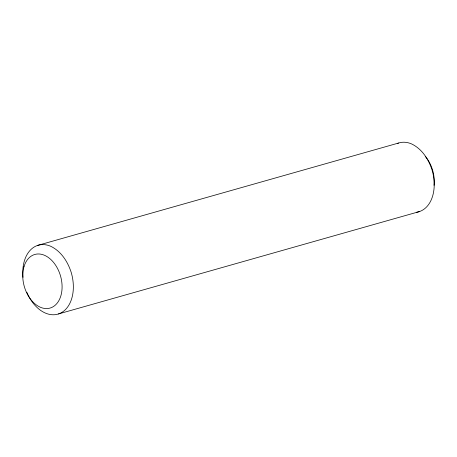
<?xml version="1.0" encoding="UTF-8"?>
<svg xmlns="http://www.w3.org/2000/svg" width="457" height="457" viewBox="0 0 457 457"><rect width="100%" height="100%" fill="white"/><g stroke="black" fill="none" stroke-linecap="round" stroke-linejoin="round"><path stroke-width="0.69" d="M37.685 245.392L398.555 143.041M58.445 313.959L419.315 211.608M397.236 143.532A35.829 24.25 74.2 0 1 411.477 143.875C421.925 148.828 428.506 159.127 432.002 169.81A35.829 24.25 74.2 0 1 416.573 212.248M425.227 156.305A27.866 18.863 74.2 0 1 434.019 185.342M26.803 292.217A35.829 24.25 74.2 0 0 60.141 313.302A35.829 24.25 74.2 0 0 71.132 272.161C67.63 261.478 61.049 251.179 50.607 246.226A35.829 24.25 74.2 0 0 23.021 277.359M24.027 266.551A27.866 18.863 74.2 0 0 45.58 308.544A27.866 18.863 74.2 0 0 57.668 268.727A27.866 18.863 74.2 0 0 24.027 266.551"/></g></svg>
